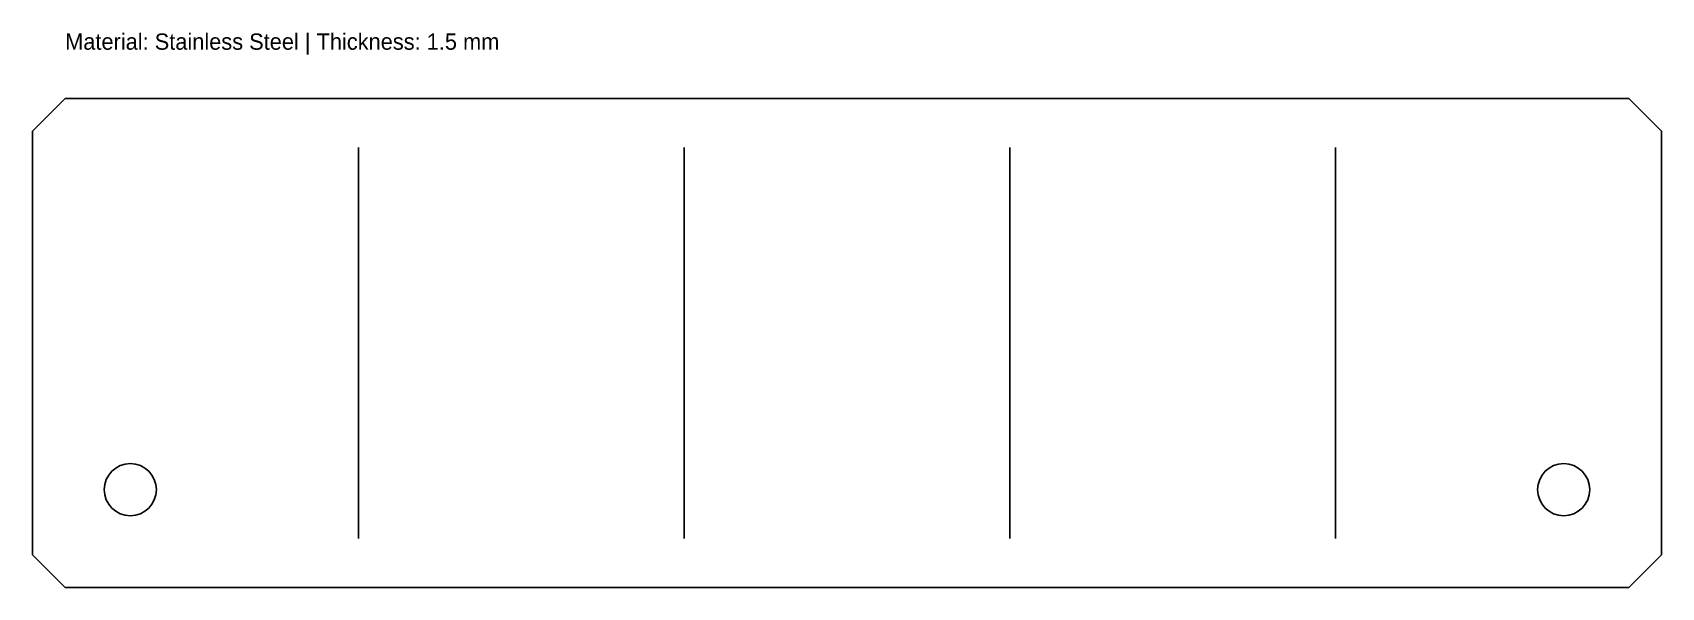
# Model space of a CAD drawing. Header units: metres. Extents: x 0 to 500, y 0 to 170.
import ezdxf

# ---------------------------------------------------------------- set-up
doc = ezdxf.new("R2010")
doc.units = ezdxf.units.M

msp = doc.modelspace()

# ---------------------------------------------------------------- linework, layer by layer
msp.add_lwpolyline([(10, 0), (490, 0), (500, 10), (500, 140), (490, 150), (10, 150), (0, 140), (0, 10)], close=True)
for centre in [(30, 30), (470, 30)]:
    msp.add_circle(centre, 8)
at = {"layer": 'CONTINUOUS'}
for p, q in [((100, 15), (100, 135)), ((200, 15), (200, 135)), ((300, 15), (300, 135)), ((400, 15), (400, 135))]:
    msp.add_line(p, q, dxfattribs=at)

# ---------------------------------------------------------------- texts
at = {"layer": 'NOTES'}
msp.add_text('Material: Stainless Steel | Thickness: 1.5 mm', height=5, dxfattribs=at).set_placement((10, 165))

doc.saveas('drawing.dxf')
